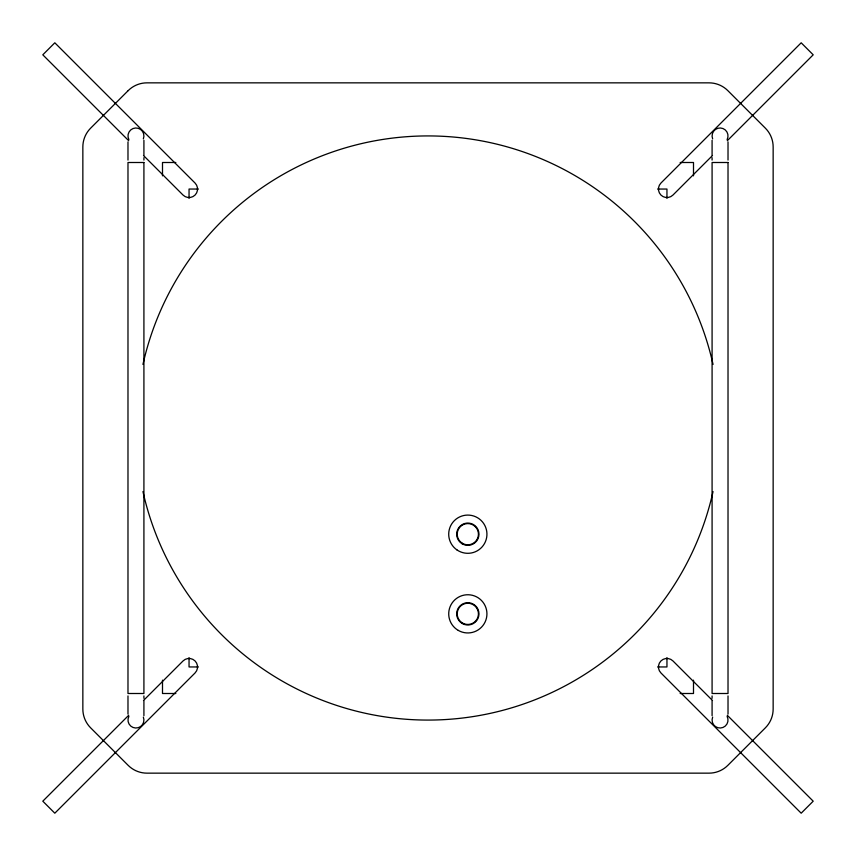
<?xml version="1.0" encoding="UTF-8"?>
<svg xmlns="http://www.w3.org/2000/svg" width="856" height="856" viewBox="0 0 856 856"><rect width="100%" height="100%" fill="white"/><g stroke="black" fill="none" stroke-linecap="round" stroke-linejoin="round"><path stroke-width="1.28" d="M128.7 715.295L42.8 801.184L54.816 813.2L195.061 672.955A8.496 8.496 0 0 0 195.061 660.939A8.496 8.496 0 0 0 183.045 660.939L143.508 700.476M712.492 155.524L672.955 195.061A8.496 8.496 0 0 1 660.939 195.061A8.496 8.496 0 0 1 660.939 183.045L801.184 42.8L813.2 54.816L727.3 140.705M175.844 162.501L162.501 162.501L162.501 175.844M680.156 162.501L693.499 162.501L693.499 175.844M198.399 189.048L189.048 189.048L189.048 198.399M657.601 189.048L666.952 189.048L666.952 198.399M198.399 666.952L189.048 666.952L189.048 657.601M657.601 666.952L666.952 666.952L666.952 657.601M175.844 693.499L162.501 693.499L162.501 680.156M680.156 693.499L693.499 693.499L693.499 680.156M712.492 700.476L672.955 660.939A8.496 8.496 0 0 0 660.939 660.939A8.496 8.496 0 0 0 660.939 672.955L801.184 813.2L813.2 801.184L727.3 715.295M128.7 140.705L42.8 54.816L54.816 42.8L195.061 183.045A8.496 8.496 0 0 1 195.061 195.061A8.496 8.496 0 0 1 183.045 195.061L143.508 155.524M728.017 141.893L728.017 160.072M728.017 695.928L728.017 714.107M712.085 140.277L712.085 155.161M712.085 157.675L712.085 160.072M712.085 695.928L712.085 698.325M712.085 700.839L712.085 715.723M143.915 140.277L143.915 155.161M143.915 157.675L143.915 160.072M143.915 695.928L143.915 698.325M143.915 700.839L143.915 715.723M127.983 141.893L127.983 160.072M127.983 695.928L127.983 714.107M713.048 491.579A292.046 292.046 0 0 1 142.952 491.579M142.952 364.421A292.046 292.046 0 0 1 713.048 364.421M143.359 717.114A7.961 7.961 0 0 1 135.548 728.007A7.961 7.961 0 0 1 128.882 716.386M128.882 139.614A7.961 7.961 0 0 1 135.548 127.993A7.961 7.961 0 0 1 143.359 138.886M727.119 716.386A7.961 7.961 0 0 1 720.452 728.007A7.961 7.961 0 0 1 712.641 717.114M712.641 138.886A7.961 7.961 0 0 1 720.452 127.993A7.961 7.961 0 0 1 727.119 139.614M128.175 90.629L90.629 128.175A26.547 26.547 0 0 0 82.85 146.954L82.85 709.046A26.547 26.547 0 0 0 90.629 727.825L128.175 765.371A26.547 26.547 0 0 0 146.954 773.15L709.046 773.15A26.547 26.547 0 0 0 727.825 765.371L765.371 727.825A26.547 26.547 0 0 0 773.15 709.046L773.15 146.954A26.547 26.547 0 0 0 765.371 128.175L727.825 90.629A26.547 26.547 0 0 0 709.046 82.85L146.954 82.85A26.547 26.547 0 0 0 128.175 90.629M143.915 162.501L127.983 162.501L127.983 693.499L143.915 693.499L143.915 162.501M728.017 162.501L712.085 162.501L712.085 693.499L728.017 693.499L728.017 162.501M462.251 623.51A11.149 11.149 0 0 0 478.975 613.848A11.149 11.149 0 0 0 462.251 604.197A11.149 11.149 0 0 0 462.251 623.51M458.27 630.401A19.121 19.121 0 0 0 486.936 613.848A19.121 19.121 0 0 0 458.27 597.295A19.121 19.121 0 0 0 458.27 630.401M462.251 543.86A11.149 11.149 0 0 0 478.975 534.197A11.149 11.149 0 0 0 462.251 524.546A11.149 11.149 0 0 0 462.251 543.86M457.115 550.034A19.121 19.121 0 0 0 486.893 535.567A19.121 19.121 0 0 0 459.469 517.003A19.121 19.121 0 0 0 457.115 550.034M461.876 622.644A10.625 10.625 0 0 0 478.418 614.608A10.625 10.625 0 0 0 463.182 604.293A10.625 10.625 0 0 0 461.876 622.644M461.876 542.993A10.625 10.625 0 0 0 478.418 534.957A10.625 10.625 0 0 0 463.182 524.642A10.625 10.625 0 0 0 461.876 542.993"/></g></svg>
